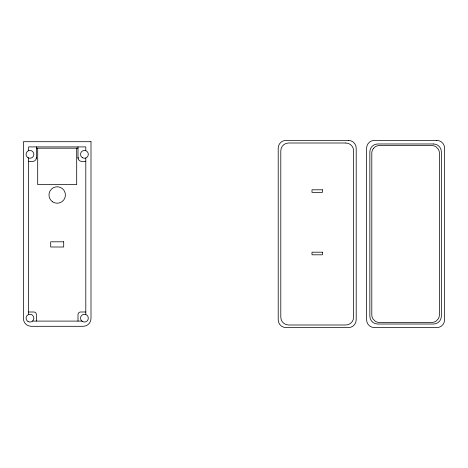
<?xml version="1.0" encoding="UTF-8"?>
<svg xmlns="http://www.w3.org/2000/svg" width="468" height="468" viewBox="0 0 468 468"><rect width="100%" height="100%" fill="white"/><g stroke="black" fill="none" stroke-linecap="round" stroke-linejoin="round"><path stroke-width="0.7" d="M36.399 146.899L36.399 157.301C36.674 161.659 32 162.103 28.601 161.203M36.399 148.198L77.998 148.198M85.802 161.203C82.403 162.103 77.729 161.659 77.998 157.301L77.998 146.899M28.601 311.998L33.801 311.998A2.597 2.597 0 0 1 36.399 314.601L36.399 321.101M85.802 311.998L80.601 311.998A2.597 2.597 0 0 0 77.998 314.601L77.998 321.101M32.52 321.101L81.877 321.101M85.802 150.696L85.802 146.899L28.601 146.899L28.601 150.696M85.802 157.991L85.802 314.496M76.699 148.198L76.699 184.603L37.697 184.603L37.697 148.198M28.601 157.991L28.601 314.496M78.097 158.371A5.745 5.745 0 0 1 77.998 157.301M36.399 157.301A5.745 5.745 0 0 1 36.299 158.371M373.452 148.432L373.002 149.07A7.874 7.874 0 0 0 371.803 153.258L371.803 314.742A7.874 7.874 0 0 0 373.002 318.936L375.137 321.153A7.178 7.178 0 0 0 379.174 322.405L432.022 322.399A7.178 7.178 0 0 0 436.059 321.147L438.2 318.93A7.874 7.874 0 0 0 439.399 314.742L439.399 153.258A7.874 7.874 0 0 0 438.2 149.064L436.059 146.847A7.178 7.178 0 0 0 432.022 145.595L379.174 145.601A7.178 7.178 0 0 0 375.143 146.853L373.452 148.432M348.403 140.4L286.001 140.4A7.798 7.798 0 0 0 278.203 148.198L278.203 319.802A7.798 7.798 0 0 0 286.001 327.6L348.403 327.6A7.798 7.798 0 0 0 356.201 319.802L356.201 148.198A7.798 7.798 0 0 0 348.403 140.4M436.802 140.4L374.4 140.4A7.798 7.798 0 0 0 366.602 148.198L366.602 319.802A7.798 7.798 0 0 0 374.4 327.6L436.802 327.6A7.798 7.798 0 0 0 444.6 319.802L444.6 148.198A7.798 7.798 0 0 0 436.802 140.4M91.003 141.699L23.4 141.699L23.4 318.497A7.798 7.798 0 0 0 31.198 326.301L83.199 326.301A7.798 7.798 0 0 0 91.003 318.497L91.003 141.699M345.799 142.997L288.598 142.997A7.798 7.798 0 0 0 280.8 150.801L280.8 317.199A7.798 7.798 0 0 0 288.598 325.003L345.799 325.003A7.798 7.798 0 0 0 353.597 317.199L353.597 150.801A7.798 7.798 0 0 0 345.799 142.997M433.549 143.98L377.653 143.98A7.798 7.798 0 0 0 369.855 151.778L369.855 316.222A7.798 7.798 0 0 0 377.653 324.02L433.549 324.02A7.798 7.798 0 0 0 441.347 316.222L441.347 151.778A7.798 7.798 0 0 0 433.549 143.98M322.399 189.797L311.998 189.797L311.998 192.401L322.399 192.401L322.399 189.797M63.701 241.798L50.702 241.798L50.702 246.999L63.701 246.999L63.701 241.798M322.399 252.199L311.998 252.199L311.998 254.803L322.399 254.803L322.399 252.199M52.703 201.883A8.219 8.219 0 0 0 65.409 195.454A8.219 8.219 0 0 0 53.487 187.662A8.219 8.219 0 0 0 52.703 201.883M28.027 321.522A3.902 3.902 0 0 0 33.877 318.146A3.902 3.902 0 0 0 28.027 314.765A3.902 3.902 0 0 0 28.027 321.522M82.473 157.722A3.902 3.902 0 0 0 88.323 154.346A3.902 3.902 0 0 0 82.473 150.965A3.902 3.902 0 0 0 82.473 157.722M28.027 157.722A3.902 3.902 0 0 0 33.877 154.346A3.902 3.902 0 0 0 28.027 150.965A3.902 3.902 0 0 0 28.027 157.722M82.473 321.522A3.902 3.902 0 0 0 88.323 318.146A3.902 3.902 0 0 0 82.473 314.765A3.902 3.902 0 0 0 82.473 321.522"/></g></svg>
